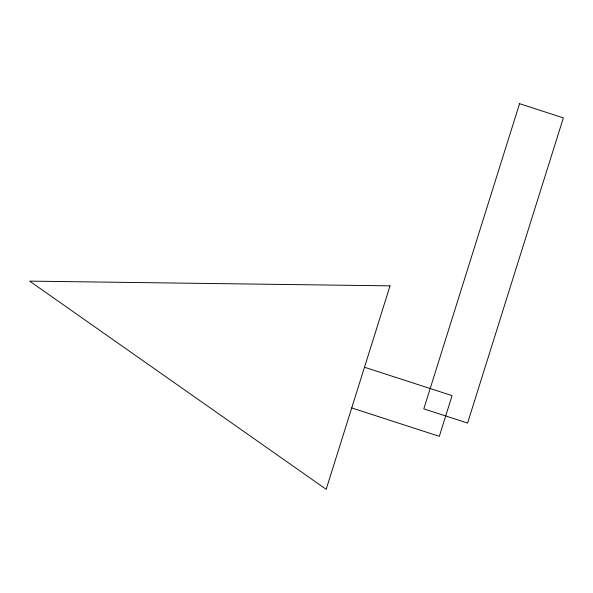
<?xml version="1.0" encoding="UTF-8"?>
<svg xmlns="http://www.w3.org/2000/svg" width="593" height="593" viewBox="0 0 593 593"><rect width="100%" height="100%" fill="white"/><g stroke="black" fill="none" stroke-linecap="round" stroke-linejoin="round"><path stroke-width="0.89" d="M364.487 367.237L452.074 395.627L439.309 436.322L351.716 407.932M390.024 285.856L326.18 489.314L29.65 281.126L390.024 285.856M519.557 103.686L423.795 408.881L467.588 423.068L563.35 117.881L519.557 103.686"/></g></svg>
